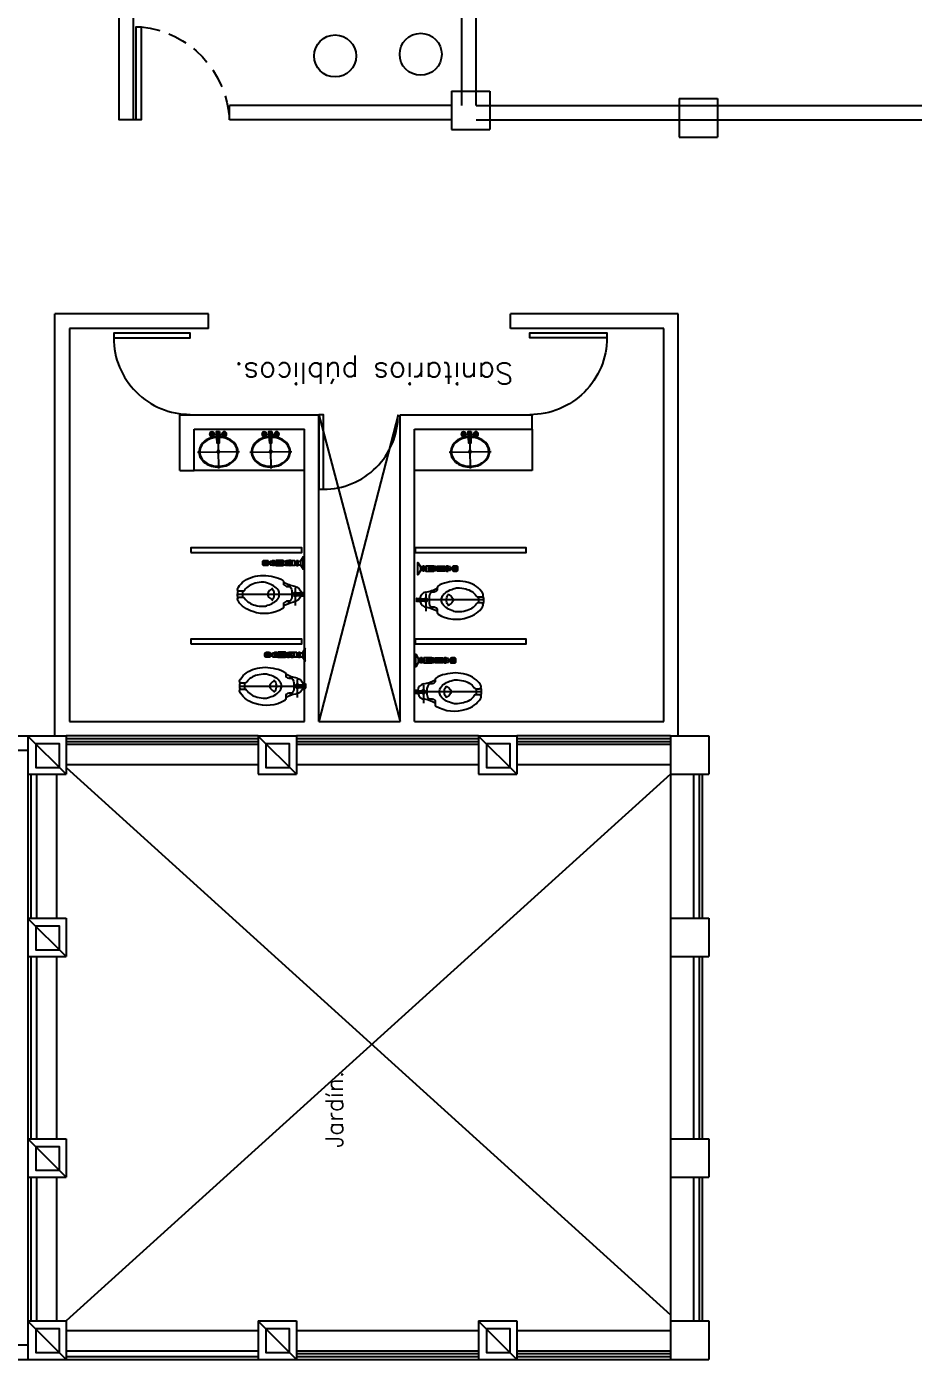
# Model space of a CAD drawing. Header units: millimetres. Extents: x -1615 to -538, y 177 to 397.
# Drawn here: x -1109.76 to -1100.51, y 330.37 to 344.27 of the extents above; entities that cross this region are included whole.
import ezdxf
from ezdxf.enums import TextEntityAlignment as Align

# ---------------------------------------------------------------- set-up
doc = ezdxf.new("R2010")
doc.units = ezdxf.units.MM
doc.linetypes.add('OCULTA2', pattern=[0.3, 0.2, -0.1])
for name, color, linetype in [('LINEA COLINDANDE', 7, 'Continuous'), ('LOCALES', 2, 'Continuous'), ('MOB', 7, 'Continuous'), ('MUEBLES', 9, 'Continuous'), ('MUROS', 1, 'Continuous'), ('MUROS2', 9, 'Continuous'), ('TEX', 2, 'Continuous'), ('VENT', 4, 'Continuous'), ('VENTANAS', 4, 'Continuous')]:
    doc.layers.add(name, color=color, linetype=linetype)
doc.styles.add('ROMANS', font='ROMANS.shx')

# ---------------------------------------------------------------- blocks, each defined once
blk = doc.blocks.new('OVALIN')
for p, q in [((0, -0.482), (0, 0)), ((0.11, -0.04), (-0.11, -0.04)), ((0.27, -0.267), (-0.27, -0.267))]:
    blk.add_line(p, q)
blk.add_lwpolyline([(0.017, -0.071, -0.057947), (0.094, -0.084, -0.080358), (0.171, -0.123, -0.109726), (0.229, -0.189, -0.129522), (0.25, -0.266, -0.129491), (0.229, -0.343, -0.109705), (0.171, -0.409, -0.080358), (0.094, -0.448, -0.070455), (0, -0.462, -0.070437), (-0.094, -0.448, -0.080344), (-0.171, -0.409, -0.109805), (-0.23, -0.343, -0.12938), (-0.25, -0.266, -0.129412), (-0.23, -0.189, -0.109828), (-0.171, -0.123, -0.080344), (-0.094, -0.084, -0.058052), (-0.017, -0.071, -0.05693)], format="xyb")
at = {"elevation": 0.472}
blk.add_lwpolyline([(0.016, -0.081, -0.057902), (0.091, -0.094, -0.080358), (0.165, -0.131, -0.109781), (0.221, -0.194, -0.129604), (0.24, -0.266, -0.129578), (0.221, -0.338, -0.109763), (0.165, -0.401, -0.080358), (0.091, -0.438, -0.070455), (0, -0.452, -0.070437), (-0.091, -0.438, -0.080344), (-0.165, -0.401, -0.109849), (-0.221, -0.338, -0.129486), (-0.24, -0.266, -0.129512), (-0.221, -0.194, -0.109867), (-0.165, -0.131, -0.080344), (-0.091, -0.094, -0.058006), (-0.016, -0.081, -0.05693)], format="xyb", dxfattribs=at)
for points in [[(-0.105, -0.04, 0.119733), (-0.08, -0.065, 0.119733), (-0.055, -0.04, 0.119733), (-0.08, -0.014, 0.119733)], [(0.105, -0.04, -0.119733), (0.08, -0.065, -0.119733), (0.055, -0.04, -0.119733), (0.08, -0.014, -0.119733)]]:
    blk.add_lwpolyline(points, format="xyb", close=True)
blk.add_lwpolyline([(-0.02, -0.007), (-0.013, -0.157), (0.012, -0.157), (0.02, -0.007)], close=True)
for centre, radius in [((-0.08, -0.04), 0.03), ((-0.08, -0.04), 0.00268), ((0.08, -0.04), 0.03), ((0.08, -0.04), 0.00268), ((0, -0.266, 0.472), 0.0157)]:
    blk.add_circle(centre, radius)
blk = doc.blocks.new('A$C18552169')
at = {"layer": 'MUROS2'}
for p, q in [((-0.569, 0.283), (-0.569, 0.976)), ((-0.5, 0.885), (-0.687, 0.885)), ((-0.268, 0.899), (-0.268, 0.916)), ((-0.268, 0.916), (-0.216, 0.916)), ((-0.268, 0.899), (-0.216, 0.899)), ((-0.263, 0.916), (-0.263, 0.94)), ((-0.263, 0.881), (-0.263, 0.899)), ((-0.254, 0.916), (-0.254, 0.899)), ((-0.23, 0.916), (-0.23, 0.899)), ((-0.221, 0.916), (-0.221, 0.94)), ((-0.221, 0.881), (-0.221, 0.899)), ((-0.216, 0.899), (-0.216, 0.916)), ((0.457, 0.863), (0.271, 0.863)), ((0.389, 0.261), (0.389, 0.954)), ((0.69, 0.877), (0.69, 0.894)), ((0.69, 0.894), (0.742, 0.894)), ((0.69, 0.877), (0.742, 0.877)), ((0.695, 0.894), (0.695, 0.918)), ((0.695, 0.86), (0.695, 0.877)), ((0.703, 0.894), (0.703, 0.877)), ((0.728, 0.894), (0.728, 0.877)), ((0.736, 0.894), (0.736, 0.918)), ((0.736, 0.86), (0.736, 0.877)), ((0.742, 0.877), (0.742, 0.894)), ((-0.266, 0.782), (-0.266, 0.8)), ((-0.266, 0.782), (-0.218, 0.782)), ((-0.253, 0.74), (-0.264, 0.722)), ((-0.253, 0.703), (-0.264, 0.722)), ((-0.263, 0.761), (-0.263, 0.782)), ((-0.254, 0.8), (-0.254, 0.782)), ((-0.231, 0.74), (-0.253, 0.74)), ((-0.231, 0.703), (-0.253, 0.703)), ((-0.231, 0.74), (-0.22, 0.722)), ((-0.231, 0.703), (-0.22, 0.722)), ((-0.23, 0.8), (-0.23, 0.782)), ((-0.221, 0.761), (-0.221, 0.782)), ((-0.218, 0.782), (-0.218, 0.8)), ((0.692, 0.761), (0.692, 0.778)), ((0.692, 0.761), (0.739, 0.761)), ((0.705, 0.719), (0.694, 0.7)), ((0.705, 0.681), (0.694, 0.7)), ((0.695, 0.739), (0.695, 0.761)), ((0.703, 0.778), (0.703, 0.761)), ((0.727, 0.719), (0.705, 0.719)), ((0.727, 0.719), (0.737, 0.7)), ((0.727, 0.681), (0.737, 0.7)), ((0.728, 0.778), (0.728, 0.761)), ((0.736, 0.739), (0.736, 0.761)), ((0.739, 0.761), (0.739, 0.778)), ((-0.268, 0.587), (-0.216, 0.587)), ((-0.268, 0.577), (-0.216, 0.577)), ((-0.268, 0.568), (-0.216, 0.568)), ((-0.267, 0.597), (-0.217, 0.597)), ((-0.267, 0.558), (-0.217, 0.558)), ((-0.263, 0.667), (-0.263, 0.684)), ((-0.263, 0.626), (-0.263, 0.65)), ((-0.263, 0.626), (-0.247, 0.626)), ((-0.254, 0.667), (-0.254, 0.65)), ((-0.237, 0.632), (-0.247, 0.632)), ((-0.247, 0.606), (-0.247, 0.632)), ((-0.237, 0.606), (-0.237, 0.632)), ((-0.237, 0.626), (-0.221, 0.626)), ((-0.23, 0.667), (-0.23, 0.65)), ((-0.221, 0.667), (-0.221, 0.684)), ((-0.221, 0.626), (-0.221, 0.65)), ((0.69, 0.575), (0.741, 0.575)), ((0.69, 0.565), (0.742, 0.565)), ((0.695, 0.645), (0.695, 0.662)), ((0.695, 0.604), (0.695, 0.628)), ((0.695, 0.604), (0.711, 0.604)), ((0.703, 0.645), (0.703, 0.628)), ((0.727, 0.681), (0.705, 0.681)), ((0.721, 0.61), (0.711, 0.61)), ((0.711, 0.585), (0.711, 0.61)), ((0.721, 0.585), (0.721, 0.61)), ((0.721, 0.604), (0.736, 0.604)), ((0.728, 0.645), (0.728, 0.628)), ((0.736, 0.645), (0.736, 0.662)), ((0.736, 0.604), (0.736, 0.628)), ((0.69, 0.555), (0.742, 0.555)), ((0.69, 0.546), (0.742, 0.546)), ((0.69, 0.536), (0.741, 0.536))]:
    blk.add_line(p, q, dxfattribs=at)
for points in [[(-0.59, 0.976), (-0.549, 0.976), (-0.553, 0.958), (-0.586, 0.958)], [(-0.585, 0.958), (-0.554, 0.958), (-0.554, 0.953), (-0.585, 0.953)], [(-0.221, 0.94), (-0.263, 0.94), (-0.307, 0.967), (-0.177, 0.967)], [(-0.216, 0.881), (-0.268, 0.881), (-0.268, 0.8), (-0.216, 0.8)], [(0.368, 0.954), (0.409, 0.954), (0.405, 0.936), (0.372, 0.936)], [(0.373, 0.936), (0.404, 0.936), (0.404, 0.931), (0.373, 0.931)], [(0.736, 0.918), (0.695, 0.918), (0.651, 0.945), (0.78, 0.945)], [(0.742, 0.86), (0.69, 0.86), (0.69, 0.778), (0.742, 0.778)], [(-0.216, 0.684), (-0.268, 0.684), (-0.268, 0.761), (-0.216, 0.761)], [(0.742, 0.662), (0.69, 0.662), (0.69, 0.739), (0.742, 0.739)], [(-0.268, 0.65), (-0.216, 0.65), (-0.216, 0.667), (-0.268, 0.667)], [(0.69, 0.628), (0.742, 0.628), (0.742, 0.645), (0.69, 0.645)]]:
    blk.add_lwpolyline(points, close=True, dxfattribs=at)
for points in [[(-0.441, 0.765), (-0.466, 0.765, -0.254955), (-0.486, 0.808), (-0.486, 0.829, 0.181863), (-0.55, 0.85), (-0.593, 0.85, 0.233721), (-0.641, 0.829), (-0.641, 0.808, -0.254955), (-0.661, 0.765), (-0.699, 0.765, 0.255365), (-0.717, 0.756, 0.225319), (-0.749, 0.442, 0.081507), (-0.708, 0.356, 0.106956), (-0.641, 0.293, 0.024221), (-0.629, 0.286, 0.551249), (-0.599, 0.305), (-0.599, 0.339, 0.25566), (-0.609, 0.356, -0.111287), (-0.656, 0.404, -0.076383), (-0.683, 0.468, -0.063316), (-0.694, 0.552, -0.116242), (-0.683, 0.597, -0.076383), (-0.656, 0.661, -0.107132), (-0.611, 0.707, -0.147565), (-0.568, 0.72, -0.147565), (-0.526, 0.707, -0.107132), (-0.481, 0.661, -0.076383), (-0.454, 0.597, -0.116242), (-0.443, 0.552, -0.063316), (-0.454, 0.468, -0.076383), (-0.481, 0.404, -0.107132), (-0.526, 0.358, -0.007233), (-0.528, 0.356, 0.258993), (-0.537, 0.339), (-0.537, 0.305, 0.551249), (-0.508, 0.286, 0.024221), (-0.496, 0.293, 0.106956), (-0.429, 0.356, 0.081507), (-0.388, 0.442, 0.069614), (-0.372, 0.552, 0.069614), (-0.388, 0.662, 0.125304), (-0.425, 0.758, 0.222257)], [(-0.557, 0.953), (-0.557, 0.885, -1), (-0.582, 0.885), (-0.582, 0.953)], [(0.401, 0.931), (0.401, 0.863, -1), (0.376, 0.863), (0.376, 0.931)], [(0.517, 0.743), (0.492, 0.743, -0.254955), (0.471, 0.786), (0.471, 0.808, 0.181863), (0.408, 0.828), (0.364, 0.828, 0.233721), (0.317, 0.808), (0.317, 0.786, -0.254955), (0.296, 0.743), (0.258, 0.743, 0.255365), (0.241, 0.734, 0.225319), (0.209, 0.421, 0.081507), (0.25, 0.334, 0.106956), (0.317, 0.271, 0.024221), (0.329, 0.264, 0.551249), (0.358, 0.283), (0.358, 0.317, 0.25566), (0.349, 0.334, -0.111287), (0.302, 0.382, -0.076383), (0.274, 0.446, -0.063316), (0.264, 0.53, -0.116242), (0.274, 0.575, -0.076383), (0.302, 0.639, -0.107132), (0.347, 0.686, -0.147565), (0.389, 0.698, -0.147565), (0.432, 0.686, -0.107132), (0.477, 0.639, -0.076383), (0.504, 0.575, -0.116242), (0.515, 0.53, -0.063316), (0.504, 0.446, -0.076383), (0.477, 0.382, -0.107132), (0.432, 0.336, -0.007233), (0.43, 0.334, 0.258993), (0.42, 0.317), (0.42, 0.283, 0.551249), (0.45, 0.264, 0.024221), (0.462, 0.271, 0.106956), (0.529, 0.334, 0.081507), (0.57, 0.421, 0.069614), (0.585, 0.53, 0.069614), (0.57, 0.64, 0.125304), (0.533, 0.736, 0.222257)], [(-0.216, 0.594, 0.414214), (-0.229, 0.606), (-0.255, 0.606, 0.414214), (-0.268, 0.594), (-0.268, 0.561, 0.414214), (-0.255, 0.548), (-0.229, 0.548, 0.414214), (-0.216, 0.561)], [(0.742, 0.572, 0.414214), (0.729, 0.585), (0.703, 0.585, 0.414214), (0.69, 0.572), (0.69, 0.539, 0.414214), (0.703, 0.526), (0.729, 0.526, 0.414214), (0.742, 0.539)]]:
    blk.add_lwpolyline(points, format="xyb", close=True, dxfattribs=at)
for points in [[(-0.632, 0.643, -0.029468), (-0.617, 0.654, -0.147565), (-0.568, 0.669, -0.147565), (-0.52, 0.654, -0.029468), (-0.505, 0.643, -0.076383)], [(-0.568, 0.598, -0.147565), (-0.588, 0.604, -0.107132), (-0.621, 0.638, -0.014204), (-0.626, 0.647, -0.063316)], [(-0.511, 0.647, -0.014204), (-0.516, 0.638, -0.107132), (-0.549, 0.604, -0.147565), (-0.568, 0.598, -0.147565)], [(0.326, 0.621, -0.029468), (0.341, 0.632, -0.147565), (0.389, 0.647, -0.147565), (0.438, 0.632, -0.029468), (0.453, 0.621, -0.076383)], [(0.389, 0.576, -0.147565), (0.37, 0.582, -0.107132), (0.337, 0.616, -0.014204), (0.332, 0.625, -0.063316)], [(0.447, 0.625, -0.014204), (0.442, 0.616, -0.107132), (0.409, 0.582, -0.147565), (0.389, 0.576, -0.147565)], [(-0.533, 0.288, -0.069686), (-0.568, 0.283, -0.075487), (-0.607, 0.289, -0.106956)], [(-0.568, 0.334, -0.089637), (-0.599, 0.34, -0.107132)], [(-0.538, 0.34, -0.089657), (-0.568, 0.334, -0.147565)], [(0.389, 0.312, -0.089637), (0.359, 0.318, -0.107132)], [(0.42, 0.318, -0.089657), (0.389, 0.312, -0.147565)], [(0.423, 0.265, -0.069686), (0.387, 0.26, -0.075487), (0.349, 0.265, -0.106956)]]:
    blk.add_lwpolyline(points, format="xyb", dxfattribs=at)
for centre, radius in [((-0.242, 0.831), 0.0259), ((-0.242, 0.822), 0.0186), ((0.716, 0.809), 0.0259), ((-0.242, 0.722), 0.0259), ((-0.242, 0.813), 0.00873), ((-0.242, 0.722), 0.00862), ((0.716, 0.7), 0.0259), ((0.716, 0.8), 0.0186), ((0.716, 0.792), 0.00873), ((0.716, 0.7), 0.00862)]:
    blk.add_circle(centre, radius, dxfattribs=at)
for centre, radius, start, end in [((-0.983, 0.935), 0.342, 330.1833, 349.1683), ((-0.565, 0.864), 0.0826, 101.3972, 175.2586), ((-0.569, 0.885), 0.0206, 127.5996, 52.4007), ((-0.569, 0.885), 0.0166, 139.4233, 40.5769), ((-0.565, 0.864), 0.0826, 14.5524, 83.8387), ((-0.148, 0.935), 0.342, 188.4622, 209.8169), ((-0.026, 0.913), 0.342, 330.1833, 349.1683), ((0.392, 0.842), 0.0826, 101.3972, 175.2586), ((0.389, 0.863), 0.0206, 127.5996, 52.4007), ((0.389, 0.863), 0.0166, 139.4233, 40.5769), ((0.392, 0.842), 0.0826, 14.5524, 83.8387), ((0.81, 0.913), 0.342, 188.4622, 209.8169), ((-0.641, 0.816), 0.00875, 90.1307, 269.8695), ((-0.486, 0.816), 0.00875, 270.1307, 89.8695), ((0.317, 0.795), 0.00875, 90.1307, 269.8695), ((0.471, 0.795), 0.00875, 270.1307, 89.8695)]:
    blk.add_arc(centre, radius, start, end, dxfattribs=at)
blk = doc.blocks.new('A$C31F15ED4')
at = {"layer": 'VENT'}
blk.add_line((0, 0.03), (0, 0), dxfattribs=at)
blk.add_lwpolyline([(0, 0.03), (0.97, 0.03), (0.97, 0.08), (0, 0.08)], close=True, dxfattribs=at)
at = {"layer": 'VENT', "linetype": 'OCULTA2'}
blk.add_arc((-0.051, -0.025), 1.026, 5.8587, 87.1721, dxfattribs=at)

msp = doc.modelspace()

# ---------------------------------------------------------------- linework, layer by layer
at = {"layer": 'MOB'}
for centre in [(-1106.541, 343.963), (-1105.649, 343.981)]:
    msp.add_circle(centre, 0.219, dxfattribs=at)
at = {"layer": 'MUEBLES'}
for points in [[(-1108.85, 341.024), (-1108.052, 341.024), (-1108.052, 341.074), (-1108.85, 341.074), (-1108.85, 341.024, 0.414214), (-1108.052, 340.226, 0.414214)], [(-1103.707, 341.025), (-1104.51, 341.025), (-1104.51, 341.076), (-1103.707, 341.076), (-1103.707, 341.025, -0.414214), (-1104.51, 340.223, -0.414214)], [(-1106.663, 339.445), (-1106.663, 340.223), (-1106.712, 340.223), (-1106.712, 339.445), (-1106.663, 339.445, 0.414214), (-1105.885, 340.223, 0.414214)]]:
    msp.add_lwpolyline(points, format="xyb", dxfattribs=at)
at = {"layer": 'MUROS'}
for p, q in [((-1108.644, 343.298), (-1108.644, 346.898)), ((-1105.07, 343.448), (-1105.07, 345.448)), ((-1105.22, 343.448), (-1105.22, 345.298)), ((-1105.328, 343.597), (-1104.928, 343.597)), ((-1105.328, 343.597), (-1105.328, 343.197)), ((-1104.928, 343.597), (-1104.928, 343.197)), ((-1102.954, 343.518), (-1102.554, 343.518)), ((-1102.954, 343.518), (-1102.954, 343.118)), ((-1102.554, 343.518), (-1102.554, 343.118)), ((-1105.328, 343.448), (-1107.644, 343.448)), ((-1107.644, 343.298), (-1107.644, 343.448)), ((-1105.07, 343.448), (-1091.57, 343.448)), ((-1105.07, 343.298), (-1100.29, 343.298)), ((-1105.328, 343.197), (-1104.928, 343.197)), ((-1102.954, 343.118), (-1102.554, 343.118)), ((-1107.862, 341.273), (-1109.464, 341.273)), ((-1109.464, 336.873), (-1109.464, 341.273)), ((-1107.862, 341.123), (-1107.862, 341.273)), ((-1104.712, 341.123), (-1104.712, 341.273)), ((-1102.964, 341.273), (-1104.712, 341.273)), ((-1102.964, 336.873), (-1102.964, 341.273)), ((-1107.862, 341.123), (-1109.312, 341.123)), ((-1109.312, 341.123), (-1109.312, 337.023)), ((-1103.114, 341.123), (-1104.712, 341.123)), ((-1103.114, 337.023), (-1103.114, 341.123)), ((-1102.962, 341.123), (-1102.964, 341.123)), ((-1108.162, 340.223), (-1106.712, 340.223)), ((-1108.162, 339.642), (-1108.162, 340.223)), ((-1106.712, 337.023), (-1106.712, 340.223)), ((-1105.862, 340.223), (-1104.487, 340.223)), ((-1105.862, 337.023), (-1105.862, 340.223)), ((-1104.487, 340.073), (-1104.487, 340.223)), ((-1108.012, 340.073), (-1106.862, 340.073)), ((-1108.012, 339.642), (-1108.012, 340.073)), ((-1106.862, 337.023), (-1106.862, 340.073)), ((-1105.712, 340.073), (-1104.487, 340.073)), ((-1105.712, 337.023), (-1105.712, 340.073)), ((-1108.162, 339.642), (-1108.012, 339.642)), ((-1109.312, 337.023), (-1106.862, 337.023)), ((-1106.712, 337.023), (-1105.862, 337.023)), ((-1105.712, 337.023), (-1103.114, 337.023)), ((-1109.745, 336.871), (-1109.88, 336.871)), ((-1109.745, 336.873), (-1109.745, 336.473)), ((-1109.745, 336.873), (-1109.345, 336.873)), ((-1109.745, 336.871), (-1109.345, 336.473)), ((-1109.345, 336.873), (-1109.345, 336.473)), ((-1107.345, 336.873), (-1107.345, 336.473)), ((-1107.345, 336.873), (-1106.945, 336.873)), ((-1107.345, 336.871), (-1106.945, 336.473)), ((-1106.945, 336.873), (-1106.945, 336.473)), ((-1105.045, 336.873), (-1104.645, 336.873)), ((-1105.045, 336.873), (-1105.045, 336.473)), ((-1105.045, 336.871), (-1104.645, 336.473)), ((-1104.645, 336.873), (-1104.645, 336.473)), ((-1103.045, 336.873), (-1102.645, 336.873)), ((-1103.045, 336.873), (-1103.045, 336.473)), ((-1102.645, 336.873), (-1102.645, 336.473)), ((-1109.745, 336.721), (-1109.88, 336.721)), ((-1109.745, 336.473), (-1109.345, 336.473)), ((-1107.345, 336.473), (-1106.945, 336.473)), ((-1105.045, 336.473), (-1104.645, 336.473)), ((-1103.045, 336.473), (-1102.645, 336.473)), ((-1109.745, 334.973), (-1109.745, 334.573)), ((-1109.745, 334.973), (-1109.345, 334.973)), ((-1109.745, 334.971), (-1109.345, 334.573)), ((-1109.345, 334.973), (-1109.345, 334.573)), ((-1103.045, 334.973), (-1102.645, 334.973)), ((-1103.045, 334.973), (-1103.045, 334.573)), ((-1102.645, 334.973), (-1102.645, 334.573)), ((-1109.745, 334.573), (-1109.345, 334.573)), ((-1103.045, 334.573), (-1102.645, 334.573)), ((-1109.745, 332.673), (-1109.345, 332.673)), ((-1109.745, 332.673), (-1109.745, 332.273)), ((-1109.745, 332.671), (-1109.345, 332.273)), ((-1109.345, 332.673), (-1109.345, 332.273)), ((-1103.045, 332.673), (-1102.645, 332.673)), ((-1103.045, 332.673), (-1103.045, 332.273)), ((-1102.645, 332.673), (-1102.645, 332.273)), ((-1109.745, 332.273), (-1109.345, 332.273)), ((-1103.045, 332.273), (-1102.645, 332.273)), ((-1109.745, 330.773), (-1109.745, 330.373)), ((-1109.745, 330.773), (-1109.345, 330.773)), ((-1109.745, 330.771), (-1109.345, 330.373)), ((-1109.345, 330.773), (-1109.345, 330.373)), ((-1107.345, 330.773), (-1107.345, 330.373)), ((-1107.345, 330.773), (-1106.945, 330.773)), ((-1107.345, 330.771), (-1106.945, 330.373)), ((-1106.945, 330.773), (-1106.945, 330.373)), ((-1105.045, 330.773), (-1104.645, 330.773)), ((-1105.045, 330.773), (-1105.045, 330.373)), ((-1105.045, 330.771), (-1104.645, 330.373)), ((-1104.645, 330.773), (-1104.645, 330.373)), ((-1103.045, 330.773), (-1102.645, 330.773)), ((-1103.045, 330.773), (-1103.045, 330.373)), ((-1102.645, 330.773), (-1102.645, 330.373)), ((-1114.495, 330.524), (-1109.745, 330.523)), ((-1114.645, 330.374), (-1109.745, 330.373)), ((-1109.745, 330.373), (-1109.345, 330.373)), ((-1107.345, 330.373), (-1106.945, 330.373)), ((-1105.045, 330.373), (-1104.645, 330.373)), ((-1103.045, 330.373), (-1102.645, 330.373))]:
    msp.add_line(p, q, dxfattribs=at)
for points in [[(-1108.644, 343.298), (-1108.794, 343.298), (-1108.794, 346.898)], [(-1105.328, 343.298), (-1107.644, 343.298)]]:
    msp.add_lwpolyline(points, dxfattribs=at)
for points in [[(-1109.663, 336.79), (-1109.663, 336.544), (-1109.416, 336.544), (-1109.416, 336.79)], [(-1107.263, 336.79), (-1107.263, 336.544), (-1107.016, 336.544), (-1107.016, 336.79)], [(-1104.963, 336.79), (-1104.963, 336.544), (-1104.716, 336.544), (-1104.716, 336.79)], [(-1109.663, 334.89), (-1109.663, 334.644), (-1109.416, 334.644), (-1109.416, 334.89)], [(-1109.663, 332.59), (-1109.663, 332.344), (-1109.416, 332.344), (-1109.416, 332.59)], [(-1109.663, 330.69), (-1109.663, 330.444), (-1109.416, 330.444), (-1109.416, 330.69)], [(-1107.263, 330.69), (-1107.263, 330.444), (-1107.016, 330.444), (-1107.016, 330.69)], [(-1104.963, 330.69), (-1104.963, 330.444), (-1104.716, 330.444), (-1104.716, 330.69)]]:
    msp.add_lwpolyline(points, close=True, dxfattribs=at)
at = {"layer": 'MUROS2'}
for p, q in [((-1106.712, 340.223), (-1105.862, 337.023)), ((-1105.885, 340.223), (-1106.712, 337.023)), ((-1104.487, 340.073), (-1104.487, 339.642)), ((-1106.862, 339.642), (-1108.012, 339.642)), ((-1104.487, 339.642), (-1105.712, 339.642))]:
    msp.add_line(p, q, dxfattribs=at)
at = {"layer": 'VENTANAS'}
for p, q in [((-1107.345, 336.873), (-1109.345, 336.873)), ((-1107.345, 336.843), (-1109.345, 336.843)), ((-1105.045, 336.873), (-1106.945, 336.873)), ((-1105.045, 336.843), (-1106.945, 336.843)), ((-1103.045, 336.873), (-1104.645, 336.873)), ((-1103.045, 336.843), (-1104.645, 336.843)), ((-1107.345, 336.813), (-1109.345, 336.813)), ((-1107.345, 336.783), (-1109.345, 336.783)), ((-1105.045, 336.813), (-1106.945, 336.813)), ((-1105.045, 336.783), (-1106.945, 336.783)), ((-1103.045, 336.813), (-1104.645, 336.813)), ((-1103.045, 336.783), (-1104.645, 336.783)), ((-1107.345, 336.573), (-1109.345, 336.573)), ((-1105.045, 336.573), (-1106.945, 336.573)), ((-1103.045, 336.573), (-1104.645, 336.573)), ((-1109.745, 336.473), (-1109.745, 334.973)), ((-1109.715, 336.473), (-1109.715, 334.973)), ((-1109.655, 336.473), (-1109.655, 334.973)), ((-1109.445, 336.473), (-1109.445, 334.973)), ((-1109.345, 336.544), (-1103.045, 330.838)), ((-1103.045, 336.473), (-1109.345, 330.773)), ((-1103.045, 336.473), (-1103.045, 334.973)), ((-1102.805, 336.473), (-1102.805, 334.973)), ((-1102.745, 336.473), (-1102.745, 334.973)), ((-1102.715, 336.473), (-1102.715, 334.973)), ((-1109.745, 334.573), (-1109.745, 332.673)), ((-1109.715, 334.573), (-1109.715, 332.673)), ((-1109.655, 334.573), (-1109.655, 332.673)), ((-1109.445, 334.573), (-1109.445, 332.673)), ((-1103.045, 334.573), (-1103.045, 332.673)), ((-1102.805, 334.573), (-1102.805, 332.673)), ((-1102.745, 334.573), (-1102.745, 332.673)), ((-1102.715, 334.573), (-1102.715, 332.673)), ((-1109.745, 332.273), (-1109.745, 330.773)), ((-1109.715, 332.273), (-1109.715, 330.773)), ((-1109.655, 332.273), (-1109.655, 330.773)), ((-1109.445, 332.273), (-1109.445, 330.773)), ((-1103.045, 332.273), (-1103.045, 330.773)), ((-1102.805, 332.273), (-1102.805, 330.773)), ((-1102.745, 332.273), (-1102.745, 330.773)), ((-1102.715, 332.273), (-1102.715, 330.773)), ((-1109.345, 330.673), (-1107.345, 330.673)), ((-1106.945, 330.673), (-1105.045, 330.673)), ((-1104.645, 330.673), (-1103.045, 330.673)), ((-1109.345, 330.463), (-1107.345, 330.463)), ((-1106.945, 330.463), (-1105.045, 330.463)), ((-1104.645, 330.463), (-1103.045, 330.463)), ((-1109.345, 330.403), (-1107.345, 330.403)), ((-1109.345, 330.373), (-1107.345, 330.373)), ((-1106.945, 330.433), (-1105.045, 330.433)), ((-1106.945, 330.403), (-1105.045, 330.403)), ((-1106.945, 330.373), (-1105.045, 330.373)), ((-1104.645, 330.433), (-1103.045, 330.433)), ((-1104.645, 330.403), (-1103.045, 330.403)), ((-1104.645, 330.373), (-1103.045, 330.373))]:
    msp.add_line(p, q, dxfattribs=at)
at = {"layer": 'VENTANAS', "linetype": 'Continuous'}
for points in [[(-1108.045, 338.785), (-1106.889, 338.785), (-1106.889, 338.834), (-1108.045, 338.834)], [(-1105.705, 338.785), (-1104.549, 338.785), (-1104.549, 338.834), (-1105.705, 338.834)], [(-1108.045, 337.835), (-1106.889, 337.835), (-1106.889, 337.883), (-1108.045, 337.883)], [(-1105.705, 337.835), (-1104.549, 337.835), (-1104.549, 337.883), (-1105.705, 337.883)]]:
    msp.add_lwpolyline(points, close=True, dxfattribs=at)

# ---------------------------------------------------------------- block references
at = {"xscale": -1, "rotation": 270}
msp.add_blockref('A$C31F15ED4', (-1108.644, 343.298), dxfattribs=at)
at = {"layer": 'LINEA COLINDANDE', "linetype": 'Continuous', "xscale": -1, "rotation": 270}
msp.add_blockref('A$C18552169', (-1107.821, 337.961), dxfattribs=at)
at = {"layer": 'LINEA COLINDANDE', "linetype": 'Continuous', "rotation": 90}
msp.add_blockref('A$C18552169', (-1104.734, 337.902), dxfattribs=at)
at = {"layer": 'MUROS2', "xscale": -0.8115471028417768, "yscale": 0.8115471028415868, "zscale": 0.8115471028416238, "rotation": 1.102572580206154}
for p in [(-1107.762, 340.052), (-1107.216, 340.052), (-1105.138, 340.052)]:
    msp.add_blockref('OVALIN', p, dxfattribs=at)

# ---------------------------------------------------------------- texts
at = {"layer": 'LOCALES', "style": 'ROMANS'}
msp.add_text('Sanitarios públicos.', height=0.221, rotation=180, dxfattribs=at).set_placement((-1106.137, 340.765), align=Align.CENTER)
at = {"layer": 'TEX', "style": 'ROMANS'}
msp.add_text('Jardín.', height=0.18, rotation=90, dxfattribs=at).set_placement((-1106.46, 332.981), align=Align.CENTER)

doc.saveas('drawing.dxf')
